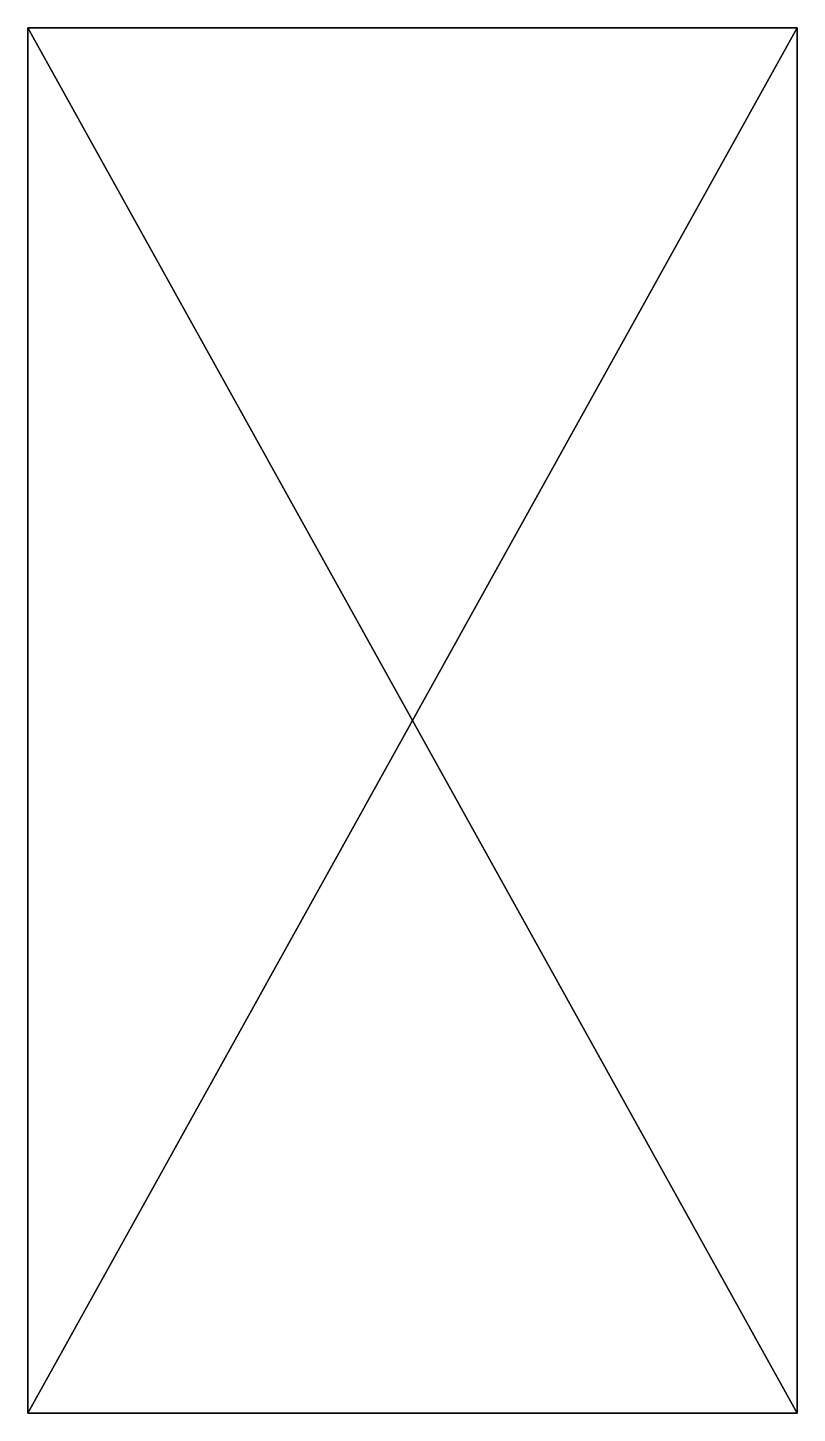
# Model space of a CAD drawing. Extents: x 0 to 0.111, y 0 to 0.2.
import ezdxf

# ---------------------------------------------------------------- set-up
doc = ezdxf.new("R2010")
doc.units = 0
doc.header["$LTSCALE"] = 0.0254
doc.layers.get('0').update_dxf_attribs({"linetype": 'CONTINUOUS'})

msp = doc.modelspace()

# ---------------------------------------------------------------- linework, layer by layer
at = {"color": 0}
for p, q in [((0, 0.2), (0, 0)), ((0.11103, 0.2), (0, 0.2)), ((0, 0.2, 0.2), (0, 0, 0.2)), ((0.11103, 0.2, 0.2), (0, 0.2, 0.2)), ((0, 0.2), (0, 0)), ((0, 0.2, 0.2), (0, 0, 0.2)), ((0, 0.2), (0, 0.2, 0.2)), ((0.11103, 0.2), (0, 0.2)), ((0, 0.2), (0, 0.2, 0.2)), ((0.11103, 0.2, 0.2), (0, 0.2, 0.2)), ((0.11103, 0), (0.11103, 0.2)), ((0.11103, 0, 0.2), (0.11103, 0.2, 0.2)), ((0.11103, 0), (0.11103, 0.2)), ((0.11103, 0.2), (0.11103, 0.2, 0.2)), ((0.11103, 0, 0.2), (0.11103, 0.2, 0.2)), ((0.11103, 0.2), (0.11103, 0.2, 0.2)), ((0, 0), (0.11103, 0)), ((0, 0, 0.2), (0.11103, 0, 0.2)), ((0, 0), (0, 0, 0.2)), ((0, 0), (0.11103, 0)), ((0, 0, 0.2), (0.11103, 0, 0.2)), ((0, 0), (0, 0, 0.2)), ((0.11103, 0), (0.11103, 0, 0.2)), ((0.11103, 0), (0.11103, 0, 0.2))]:
    msp.add_line(p, q, dxfattribs=at)

# ---------------------------------------------------------------- meshes
mesh = msp.add_polyface(dxfattribs=at)
corners = [(0.11103, 0.2), (0, 0), (0, 0.2), (0.11103, 0)]
mesh.append_faces([[corners[k] for k in face] for face in [(0, 1, 2), (1, 0, 3)]], dxfattribs={"vtx0": -1, "color": 0})
mesh = msp.add_polyface(dxfattribs=at)
corners = [(0.11103, 0, 0.2), (0, 0.2, 0.2), (0, 0, 0.2), (0.11103, 0.2, 0.2)]
mesh.append_faces([[corners[k] for k in face] for face in [(0, 1, 2), (1, 0, 3)]], dxfattribs={"vtx0": -1, "color": 0})
mesh = msp.add_polyface(dxfattribs=at)
corners = [(0, 0.2, 0.2), (0, 0), (0, 0, 0.2), (0, 0.2)]
mesh.append_faces([[corners[k] for k in face] for face in [(0, 1, 2), (1, 0, 3)]], dxfattribs={"vtx0": -1, "color": 0})
mesh = msp.add_polyface(dxfattribs=at)
corners = [(0, 0.2, 0.2), (0.11103, 0.2), (0, 0.2), (0.11103, 0.2, 0.2)]
mesh.append_faces([[corners[k] for k in face] for face in [(0, 1, 2), (1, 0, 3)]], dxfattribs={"vtx0": -1, "color": 0})
mesh = msp.add_polyface(dxfattribs=at)
corners = [(0.11103, 0.2), (0.11103, 0, 0.2), (0.11103, 0), (0.11103, 0.2, 0.2)]
mesh.append_faces([[corners[k] for k in face] for face in [(0, 1, 2), (1, 0, 3)]], dxfattribs={"vtx0": -1, "color": 0})
mesh = msp.add_polyface(dxfattribs=at)
corners = [(0.11103, 0, 0.2), (0, 0), (0.11103, 0), (0, 0, 0.2)]
mesh.append_faces([[corners[k] for k in face] for face in [(0, 1, 2), (1, 0, 3)]], dxfattribs={"vtx0": -1, "color": 0})

doc.saveas('drawing.dxf')
